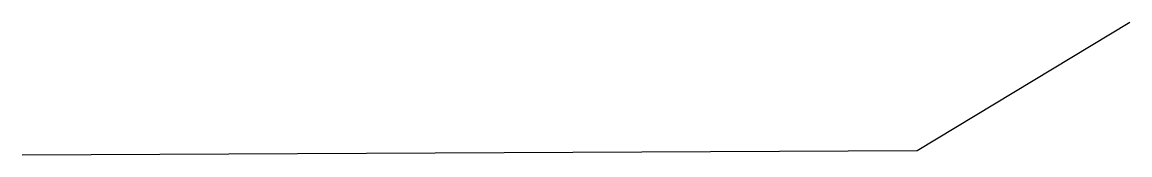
# Model space of a CAD drawing. Header units: metres. Extents: x 41.6 to 93.2, y 854.9 to 861.1.
import ezdxf

# ---------------------------------------------------------------- set-up
doc = ezdxf.new("R2010")
doc.units = ezdxf.units.M

msp = doc.modelspace()

# ---------------------------------------------------------------- linework, layer by layer
msp.add_lwpolyline([(41.63893, 854.94846), (83.27788, 855.15464), (93.17802, 861.13402)])

doc.saveas('drawing.dxf')
